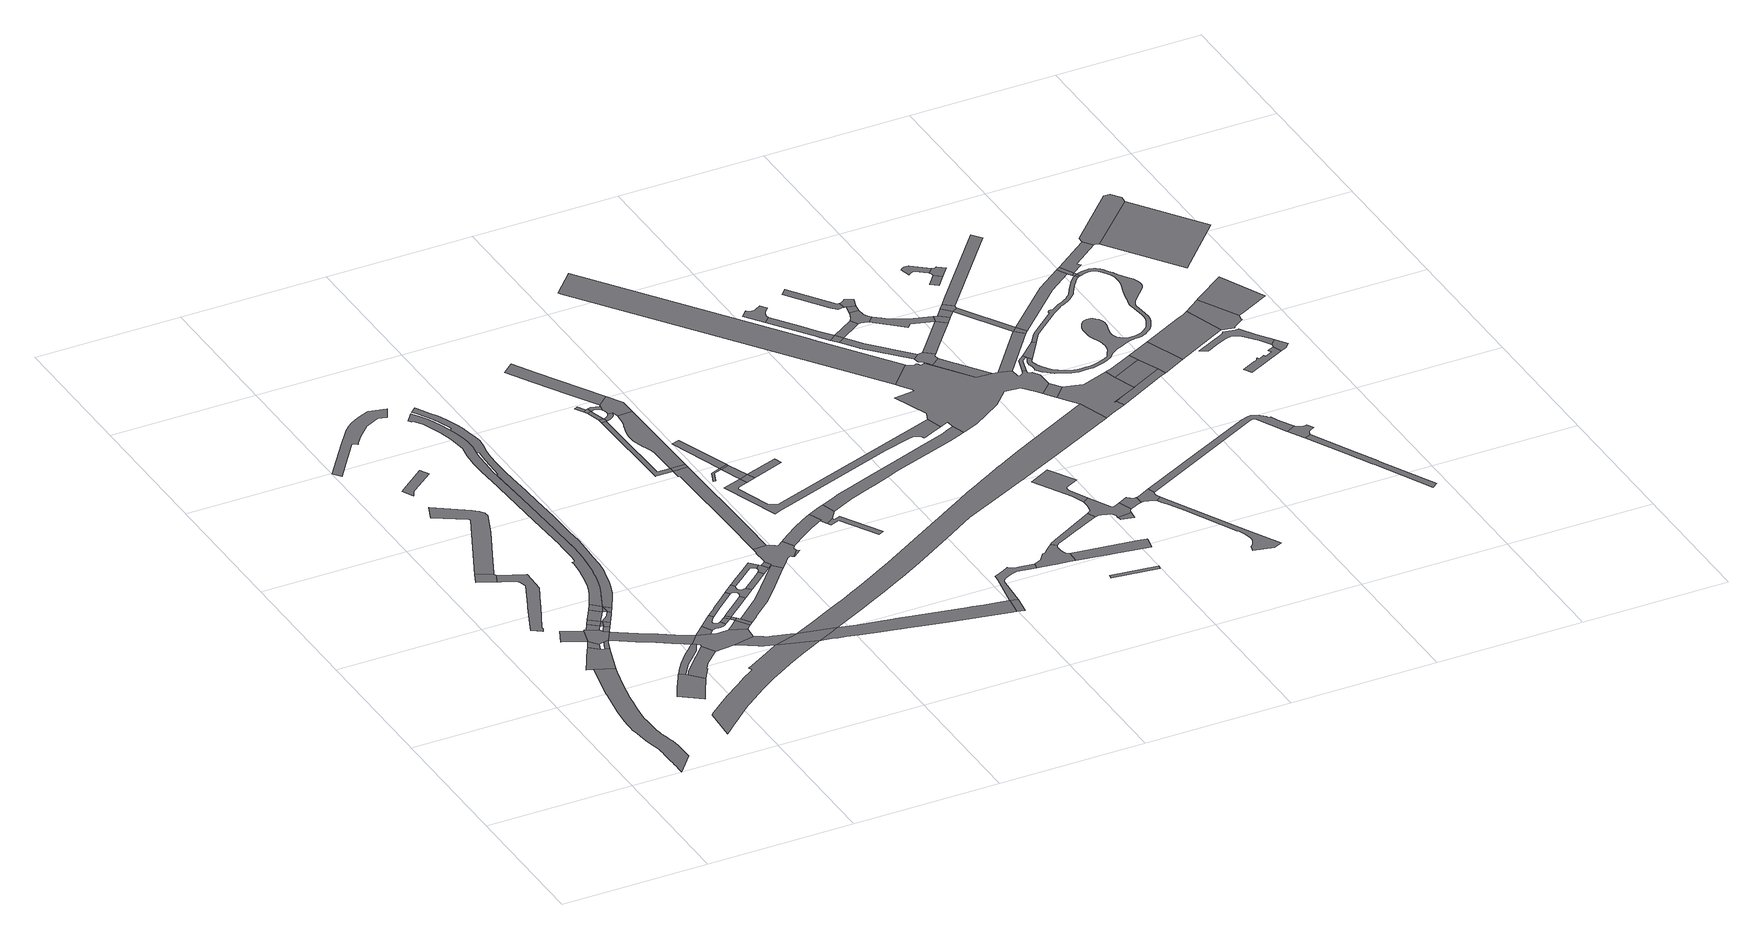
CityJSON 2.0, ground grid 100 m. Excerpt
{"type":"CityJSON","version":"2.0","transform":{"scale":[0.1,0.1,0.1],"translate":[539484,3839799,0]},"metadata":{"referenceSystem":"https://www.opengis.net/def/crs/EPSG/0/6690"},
"CityObjects":{
"road1":{"type":"Road","attributes":{"RoadStructureAttribute.sectionType":"1"},"geometry":[{"type":"MultiSurface","lod":"1","boundaries":[[[0,1,2,3,4,5,6,7,8,9,10,11,12,13,14,15,16,17,18,19,20,21,22,23,24,25,26,27,28,29,30,31,32,33,34,35,36,37,38,39,40,41,42,43,44,45,46,47,48,49,50,51,52,53,54]]]}]},
"road2":{"type":"Road","geometry":[{"type":"MultiSurface","lod":"1","boundaries":[[[55,56,57,58,59,60,61,62,0,54,63,64,65,66,67,68]]]}]},
"road3":{"type":"Road","attributes":{"RoadStructureAttribute.sectionType":"1"},"geometry":[{"type":"MultiSurface","lod":"1","boundaries":[[[69,70,71,72,73,74,75,76,77]]]}]},
"road4":{"type":"Road","attributes":{"RoadStructureAttribute.sectionType":"1"},"geometry":[{"type":"MultiSurface","lod":"1","boundaries":[[[76,78,55,68,79]]]}]},
"road5":{"type":"Road","geometry":[{"type":"MultiSurface","lod":"1","boundaries":[[[80,81,82,83,84,85,86]]]}]},
"road6":{"type":"Road","geometry":[{"type":"MultiSurface","lod":"1","boundaries":[[[87,88,89,90,67,66]]]}]},
"road7":{"type":"Road","attributes":{"RoadStructureAttribute.sectionType":"1"},"geometry":[{"type":"MultiSurface","lod":"1","boundaries":[[[91,92,93,94,95,96,97,98,99,84,83,100,101,102,103,104,105,106,107,108,109,110,111,112]]]}]},
"road8":{"type":"Road","geometry":[{"type":"MultiSurface","lod":"1","boundaries":[[[113,114,115,77,76,79,116,89,88,117,118,119,120]]]}]},
"road9":{"type":"Road","geometry":[{"type":"MultiSurface","lod":"1","boundaries":[[[121,122,123,124,125,126,127,128,129,130,131,132,133,134]]]}]},
"road10":{"type":"Road","attributes":{"RoadStructureAttribute.sectionType":"1"},"geometry":[{"type":"MultiSurface","lod":"1","boundaries":[[[135,120,119,136]]]}]},
"road11":{"type":"Road","geometry":[{"type":"MultiSurface","lod":"1","boundaries":[[[137,135,136,138]]]}]},
"road12":{"type":"Road","geometry":[{"type":"MultiSurface","lod":"1","boundaries":[[[139,140,118,117,141]]]}]},
"road13":{"type":"Road","geometry":[{"type":"MultiSurface","lod":"1","boundaries":[[[138,136,139,142]]]}]},
"road14":{"type":"Road","geometry":[{"type":"MultiSurface","lod":"1","boundaries":[[[142,139,141,143,144]]]}]},
"road15":{"type":"Road","attributes":{"RoadStructureAttribute.sectionType":"1"},"geometry":[{"type":"MultiSurface","lod":"1","boundaries":[[[145,137,138,146,147,148,149]]]}]},
"road16":{"type":"Road","geometry":[{"type":"MultiSurface","lod":"1","boundaries":[[[150,151,142,144,152,153]]]}]},
"road17":{"type":"Road","geometry":[{"type":"MultiSurface","lod":"1","boundaries":[[[154,155,156,157,158,159,160,161,121,134,162,163,164,165]]]}]},
"road18":{"type":"Road","geometry":[{"type":"MultiSurface","lod":"1","boundaries":[[[166,167,145,149,168,169]]]}]},
"road19":{"type":"Road","attributes":{"RoadStructureAttribute.sectionType":"7"},"geometry":[{"type":"MultiSurface","lod":"1","boundaries":[[[170,171,172,173,174,175,117,88,176,177,178,179,180,181,182,154,183]]]}]},
"road20":{"type":"Road","geometry":[{"type":"MultiSurface","lod":"1","boundaries":[[[168,149,150,184]]]}]},
"road21":{"type":"Road","attributes":{"RoadStructureAttribute.sectionType":"1"},"geometry":[{"type":"MultiSurface","lod":"1","boundaries":[[[185,186,187,188,189,190,191,192,193,194,195,196,197,198,199,80,86]]]}]},
"road22":{"type":"Road","attributes":{"RoadStructureAttribute.sectionType":"1"},"geometry":[{"type":"MultiSurface","lod":"1","boundaries":[[[200,201,202,133,132,203,204,205,206,207,208]]]}]},
"road23":{"type":"Road","geometry":[{"type":"MultiSurface","lod":"1","boundaries":[[[168,184,209]]]}]},
"road24":{"type":"Road","geometry":[{"type":"MultiSurface","lod":"1","boundaries":[[[184,150,153,210]]]}]},
"road25":{"type":"Road","attributes":{"function":"3","RoadStructureAttribute.sectionType":"7"},"geometry":[{"type":"MultiSurface","lod":"1","boundaries":[[[211,212,213,214,215,216,217,218,219,220,221,222,223,224,225,226,227,228,229,230,231,232,233,234,235,236,237,238,239,240,241,242]]]}]},
"road26":{"type":"Road","attributes":{"RoadStructureAttribute.sectionType":"1"},"geometry":[{"type":"MultiSurface","lod":"1","boundaries":[[[243,244,245,246,247,248,249]]]}]},
"road27":{"type":"Road","attributes":{"RoadStructureAttribute.sectionType":"1"},"geometry":[{"type":"MultiSurface","lod":"1","boundaries":[[[250,251,252,253,254,255,256,257,258,259,260,261,262,263,264,265,266,267,268,269,270,271,272,273,274,275,276,277]]]}]},
"road28":{"type":"Road","geometry":[{"type":"MultiSurface","lod":"1","boundaries":[[[278,279,183,280,281]]]}]},
"road29":{"type":"Road","geometry":[{"type":"MultiSurface","lod":"1","boundaries":[[[183,154,165,282,200,208,283,284,285,286,287,288,289,290,280]]]}]},
"road30":{"type":"Road","geometry":[{"type":"MultiSurface","lod":"1","boundaries":[[[291,292,293,278,281,294,295,296,297,298,299,300,301,302,303,304,305,306,307,308,309]]]}]},
"road31":{"type":"Road","attributes":{"RoadStructureAttribute.sectionType":"1"},"geometry":[{"type":"MultiSurface","lod":"1","boundaries":[[[310,311,312,313,314,315,316,317,318,319,320,321,322,323,324,325,326,327,328,329,330,331,332,333,334,335,336,337,338,339,340,341,342,343,344,345,346,347,348,349,350,351,352,353,354,355,356,357,358,359,360,361,362,363,364,365,366,367,368,369,370,371,372,373,374,166,169]]]}]},
"road32":{"type":"Road","geometry":[{"type":"MultiSurface","lod":"1","boundaries":[[[375,301,300,376,377]]]}]},
"road33":{"type":"Road","attributes":{"RoadStructureAttribute.sectionType":"1"},"geometry":[{"type":"MultiSurface","lod":"1","boundaries":[[[378,379,380,288,287,381]]]}]},
"road34":{"type":"Road","geometry":[{"type":"MultiSurface","lod":"1","boundaries":[[[382,383,384,385,386,387,388,389,390,391,392,393,394,395,396,397,398,399,400,401,402,403,404,405,406,407,408,409,410,411,412,413,414,415,416,417,418,419,420,421,422,423,424,425,426,427,428,429,430,431,432,433,434,435,436,437,438,439,440,441,442,209,184,210]]]}]},
"road35":{"type":"Road","attributes":{"RoadStructureAttribute.sectionType":"1"},"geometry":[{"type":"MultiSurface","lod":"1","boundaries":[[[443,444,445,446,447,448,449,285,284,450,451,452,453,211,454]]]}]},
"road36":{"type":"Road","geometry":[{"type":"MultiSurface","lod":"1","boundaries":[[[455,375,377,456]]]}]},
"road37":{"type":"Road","geometry":[{"type":"MultiSurface","lod":"1","boundaries":[[[456,377,378,457]]]}]},
"road38":{"type":"Road","geometry":[{"type":"MultiSurface","lod":"1","boundaries":[[[457,378,381,458,459]]]}]},
"road39":{"type":"Road","geometry":[{"type":"MultiSurface","lod":"1","boundaries":[[[460,461,462,463,464,291,309,465,466,467]]]}]},
"road40":{"type":"Road","geometry":[{"type":"MultiSurface","lod":"1","boundaries":[[[468,469,470,471,455,456,472,473,474]]]}]},
"road41":{"type":"Road","geometry":[{"type":"MultiSurface","lod":"1","boundaries":[[[454,211,242,475,476,477]]]}]},
"road42":{"type":"Road","geometry":[{"type":"MultiSurface","lod":"1","boundaries":[[[478,460,467,479,480,481,482,483,484,485,468,474,486,487,488,489,490,491,492,493,494,495]]]}]},
"road43":{"type":"Road","attributes":{"RoadStructureAttribute.sectionType":"1"},"geometry":[{"type":"MultiSurface","lod":"1","boundaries":[[[496,497,459,458,498,499,500,501,502,503]]]}]},
"road44":{"type":"Road","geometry":[{"type":"MultiSurface","lod":"1","boundaries":[[[504,505,506,487,486,507,508,509]]]}]},
"road45":{"type":"Road","geometry":[{"type":"MultiSurface","lod":"1","boundaries":[[[510,511,512,513,514,478,495,515,516,517,518,519,520,521,522]]]}]},
"road46":{"type":"Road","geometry":[{"type":"MultiSurface","lod":"1","boundaries":[[[522,521,523,524,525,504,509,526,527]]]}]},
"road47":{"type":"Road","geometry":[{"type":"MultiSurface","lod":"1","boundaries":[[[528,529,530,527,526,531]]]}]},
"road48":{"type":"Road","geometry":[{"type":"MultiSurface","lod":"1","boundaries":[[[532,533,534,535,536,537,528,531,496,503,538,539,540,541,542,543,544,545,546,547,548,549,550,551,552,553,554,555,556,557,558]]]}]},
"road49":{"type":"Road","attributes":{"RoadStructureAttribute.sectionType":"1"},"geometry":[{"type":"MultiSurface","lod":"1","boundaries":[[[559,560,561,562,563,564,565,566,567,568,569,475,242,570,571,572,573,574,575,576,577,578,579,580,581,582,583,584,585,586,587]]]}]},
"road50":{"type":"Road","geometry":[{"type":"MultiSurface","lod":"1","boundaries":[[[588,589,546,545]]]}]},
"road51":{"type":"Road","attributes":{"RoadStructureAttribute.sectionType":"1"},"geometry":[{"type":"MultiSurface","lod":"1","boundaries":[[[590,591,592,593,594,595,596,532,558]]]}]},
"road52":{"type":"Road","attributes":{"RoadStructureAttribute.sectionType":"1"},"geometry":[{"type":"MultiSurface","lod":"1","boundaries":[[[597,598,599,600,601,602,592,603]]]}]},
"road53":{"type":"Road","geometry":[{"type":"MultiSurface","lod":"1","boundaries":[[[604,603,592,591]]]}]},
"road54":{"type":"Road","geometry":[{"type":"MultiSurface","lod":"1","boundaries":[[[605,606,607,608]]]}]},
"road55":{"type":"Road","geometry":[{"type":"MultiSurface","lod":"1","boundaries":[[[609,600,599,610,611]]]}]},
"road56":{"type":"Road","attributes":{"RoadStructureAttribute.sectionType":"1"},"geometry":[{"type":"MultiSurface","lod":"1","boundaries":[[[612,613,614,615,616,553,552,617,618,619,620,621,622]]]}]},
"road57":{"type":"Road","geometry":[{"type":"MultiSurface","lod":"1","boundaries":[[[623,608,607,624,625]]]}]},
"road58":{"type":"Road","attributes":{"RoadStructureAttribute.sectionType":"1"},"geometry":[{"type":"MultiSurface","lod":"1","boundaries":[[[626,625,624,627,609,611]]]}]},
"road59":{"type":"Road","attributes":{"RoadStructureAttribute.sectionType":"1"},"geometry":[{"type":"MultiSurface","lod":"1","boundaries":[[[628,629,630,631,632,633,634,635,636,637,638,639,640,641,642,643,644,645,646,647,648,649,650,651,603,604]]]}]},
"road60":{"type":"Road","attributes":{"RoadStructureAttribute.sectionType":"1"},"geometry":[{"type":"MultiSurface","lod":"1","boundaries":[[[652,653,654,655,656,611,610,657,658,659,660]]]}]},
"road61":{"type":"Road","attributes":{"RoadStructureAttribute.sectionType":"1"},"geometry":[{"type":"MultiSurface","lod":"1","boundaries":[[[661,662,663,623,625,664,665,666,667,668,669]]]}]},
"road62":{"type":"Road","geometry":[{"type":"MultiSurface","lod":"1","boundaries":[[[670,671,672,673,674,675]]]}]},
"road63":{"type":"Road","attributes":{"RoadStructureAttribute.sectionType":"1"},"geometry":[{"type":"MultiSurface","lod":"1","boundaries":[[[676,677,678,679,680,681,682]]]}]},
"road64":{"type":"Road","attributes":{"RoadStructureAttribute.sectionType":"1"},"geometry":[{"type":"MultiSurface","lod":"1","boundaries":[[[683,684,670,685]]]}]},
"road65":{"type":"Road","geometry":[{"type":"MultiSurface","lod":"1","boundaries":[[[686,682,681,669,668,687,688,689,690,691,692,652,660,693,631,630]]]}]},
"road66":{"type":"Road","geometry":[{"type":"MultiSurface","lod":"1","boundaries":[[[685,670,675,694]]]}]},
"road67":{"type":"Road","attributes":{"RoadStructureAttribute.sectionType":"1"},"geometry":[{"type":"MultiSurface","lod":"1","boundaries":[[[695,694,675,696,697,698,699]]]}]},
"road68":{"type":"Road","geometry":[{"type":"MultiSurface","lod":"1","boundaries":[[[699,698,700,701]]]}]},
"road69":{"type":"Road","geometry":[{"type":"MultiSurface","lod":"1","boundaries":[[[702,703,704,612,622,705,706,707,708]]]}]},
"road70":{"type":"Road","attributes":{"RoadStructureAttribute.sectionType":"1"},"geometry":[{"type":"MultiSurface","lod":"1","boundaries":[[[709,710,711,712,713,714,707,706]]]}]},
"road71":{"type":"Road","attributes":{"RoadStructureAttribute.sectionType":"1"},"geometry":[{"type":"MultiSurface","lod":"1","boundaries":[[[715,716,699,701]]]}]},
"road72":{"type":"Road","geometry":[{"type":"MultiSurface","lod":"1","boundaries":[[[587,586,717,718]]]}]},
"road73":{"type":"Road","attributes":{"RoadStructureAttribute.sectionType":"1"},"geometry":[{"type":"MultiSurface","lod":"1","boundaries":[[[719,720,721,722,723,724,725,726,587,718,727,728,729,730,731,732,733,734]]]}]},
"road74":{"type":"Road","attributes":{"RoadStructureAttribute.sectionType":"1"},"geometry":[{"type":"MultiSurface","lod":"1","boundaries":[[[735,736,737,738,739,740,700,698,741,742,743,744,745,746,747,748,749,750,751,752,753]]]}]},
"road75":{"type":"Road","attributes":{"function":"3","RoadStructureAttribute.sectionType":"7"},"geometry":[{"type":"MultiSurface","lod":"1","boundaries":[[[754,755,756,757,758,759,760,761,762,763,764,765,766,767,768,769,770,771,772,773,774,775,776,777,778,779,780,454,477,781,782,783,784,785,786,787,788,789,790,791,792,793,794,795,796,797,798,799]]]}]},
"road76":{"type":"Road","geometry":[{"type":"MultiSurface","lod":"1","boundaries":[[[800,801,802,803,804,805,734,733,806,807,808,809,810,811,812,813,814,815,816,817,818]]]}]},
"road77":{"type":"Road","attributes":{"RoadStructureAttribute.sectionType":"1"},"geometry":[{"type":"MultiSurface","lod":"1","boundaries":[[[819,820,821,822,823,824,825,826,827,702,708,828,829,830,831,832,833,834,835,836,837]]]}]},
"road78":{"type":"Road","geometry":[{"type":"MultiSurface","lod":"1","boundaries":[[[838,839,840,841]]]}]},
"road79":{"type":"Road","attributes":{"RoadStructureAttribute.sectionType":"1"},"geometry":[{"type":"MultiSurface","lod":"1","boundaries":[[[842,843,844,845,800,818,846,847,848,849,850,851,852]]]}]},
"road80":{"type":"Road","attributes":{"RoadStructureAttribute.sectionType":"1"},"geometry":[{"type":"MultiSurface","lod":"1","boundaries":[[[853,854,855,856,810,809]]]}]},
"road81":{"type":"Road","attributes":{"RoadStructureAttribute.sectionType":"1"},"geometry":[{"type":"MultiSurface","lod":"1","boundaries":[[[857,858,859,860,861,862,863,864]]]}]},
"road82":{"type":"Road","attributes":{"RoadStructureAttribute.sectionType":"1"},"geometry":[{"type":"MultiSurface","lod":"1","boundaries":[[[865,866,867,868,869,870,871,872,873,874,875,876,877]]]}]},
"road83":{"type":"Road","geometry":[{"type":"MultiSurface","lod":"1","boundaries":[[[878,879,880,881,882,883,884,885,886,887,888,889,890,891,892]]]}]},
"road84":{"type":"Road","geometry":[{"type":"MultiSurface","lod":"1","boundaries":[[[893,894,877,876,895,896,897,842,852,898,899,900,901,902,903,904,905,906,907,908]]]}]},
"road85":{"type":"Road","geometry":[{"type":"MultiSurface","lod":"1","boundaries":[[[909,910,911,912,913,905,904]]]}]},
"road86":{"type":"Road","attributes":{"RoadStructureAttribute.sectionType":"1"},"geometry":[{"type":"MultiSurface","lod":"1","boundaries":[[[914,915,887,886,916,917,918,919,920]]]}]},
"road87":{"type":"Road","attributes":{"RoadStructureAttribute.sectionType":"1"},"geometry":[{"type":"MultiSurface","lod":"1","boundaries":[[[921,922,923,924,908,907,925,926,927,928]]]}]},
"road88":{"type":"Road","geometry":[{"type":"MultiSurface","lod":"1","boundaries":[[[920,919,929,930]]]}]},
"road89":{"type":"Road","attributes":{"RoadStructureAttribute.sectionType":"1"},"geometry":[{"type":"MultiSurface","lod":"1","boundaries":[[[931,932,930,929,933,934,935,936]]]}]},
"road90":{"type":"Road","attributes":{"RoadStructureAttribute.sectionType":"1"},"geometry":[{"type":"MultiSurface","lod":"1","boundaries":[[[937,920,930,938,939]]]}]},
"road91":{"type":"Road","geometry":[{"type":"MultiSurface","lod":"1","boundaries":[[[940,941,928,927,942,943,944,945,946,947,948,949,950,951]]]}]},
"road92":{"type":"Road","geometry":[{"type":"MultiSurface","lod":"1","boundaries":[[[952,953,954,955,956,957,958,959,960,961,962,963,964,864,863,965,966,967,968,969,970,971,972,735,753,973,974,975,819,837,976,977,978,979,980,981,982,983,984,985,986,987,988,989,990,991,992,993,994,995,996]]]}]},
"road93":{"type":"Road","attributes":{"RoadStructureAttribute.sectionType":"1"},"geometry":[{"type":"MultiSurface","lod":"1","boundaries":[[[997,998,999,1000,1001,1002,1003,1004]]]}]},
"road94":{"type":"Road","attributes":{"RoadStructureAttribute.sectionType":"1"},"geometry":[{"type":"MultiSurface","lod":"1","boundaries":[[[1005,1006,1007,1008,1009,1010,1011,1012,1013,1014,1015,1016,1017,1018,1019,1020,1021,1022,946,945]]]}]},
"road95":{"type":"Road","geometry":[{"type":"MultiSurface","lod":"1","boundaries":[[[1023,936,935,1024,1025,1026,1027,1028,1029,1030,1031]]]}]},
"road96":{"type":"Road","geometry":[{"type":"MultiSurface","lod":"1","boundaries":[[[1032,1033,1034,937,939,1035,1036,1037,1038,1039,1040,1041,1042,1043,1044]]]}]},
"road97":{"type":"Road","attributes":{"RoadStructureAttribute.sectionType":"1"},"geometry":[{"type":"MultiSurface","lod":"1","boundaries":[[[1045,1032,1044,1046,1047,1048]]]}]},
"road98":{"type":"Road","attributes":{"RoadStructureAttribute.sectionType":"1"},"geometry":[{"type":"MultiSurface","lod":"1","boundaries":[[[1049,1050,1051,1052,1028,1027,1053,1054,1055,1056,1057,996,995]]]}]},
"road99":{"type":"Road","geometry":[{"type":"MultiSurface","lod":"1","boundaries":[[[1058,1059,1060,1004,1003,1045,1048,1061]]]}]},
"road100":{"type":"Road","attributes":{"RoadStructureAttribute.sectionType":"1"},"geometry":[{"type":"MultiSurface","lod":"1","boundaries":[[[1062,1063,1064,1065,1066,1039,1038,1067,1068,1069,1070,1071]]]}]},
"road101":{"type":"Road","attributes":{"RoadStructureAttribute.sectionType":"1"},"geometry":[{"type":"MultiSurface","lod":"1","boundaries":[[[1070,1072,1023,1031,1073,1074]]]}]},
"road102":{"type":"Road","attributes":{"RoadStructureAttribute.sectionType":"1"},"geometry":[{"type":"MultiSurface","lod":"1","boundaries":[[[983,982,1075,1076,1077,1078]]]}]},
"road103":{"type":"Road","geometry":[{"type":"MultiSurface","lod":"1","boundaries":[[[1071,1070,1074,1079,1080]]]}]},
"road104":{"type":"Road","geometry":[{"type":"MultiSurface","lod":"1","boundaries":[[[1081,1082,1083,989,988,1084,1085,1086]]]}]},
"road105":{"type":"Road","attributes":{"RoadStructureAttribute.sectionType":"1"},"geometry":[{"type":"MultiSurface","lod":"1","boundaries":[[[1087,994,993,1088]]]}]},
"road106":{"type":"Road","attributes":{"RoadStructureAttribute.sectionType":"1"},"geometry":[{"type":"MultiSurface","lod":"1","boundaries":[[[1089,1080,1079,1090,1091]]]}]},
"road107":{"type":"Road","geometry":[{"type":"MultiSurface","lod":"1","boundaries":[[[1092,1093,1078,1077,1094,754,799,1095,1096,1097,1098,1099,1100,1101]]]}]},
"road108":{"type":"Road","geometry":[{"type":"MultiSurface","lod":"1","boundaries":[[[1102,1089,1091,1103,1104,1105]]]}]},
"road109":{"type":"Road","geometry":[{"type":"MultiSurface","lod":"1","boundaries":[[[1106,1107,1081,1086,1108,1109,1110,1111,1112,1113]]]}]},
"road110":{"type":"Road","attributes":{"RoadStructureAttribute.sectionType":"1"},"geometry":[{"type":"MultiSurface","lod":"1","boundaries":[[[1114,1115,1116,1117,1118,1119,1120,1121,1122,1123,1124,1125,1126,940,951,1127,1128,1129,1130,1131,1132,1133,1134,1135]]]}]},
"road111":{"type":"Road","attributes":{"RoadStructureAttribute.sectionType":"1"},"geometry":[{"type":"MultiSurface","lod":"1","boundaries":[[[1103,1091,1087,1136]]]}]},
"road112":{"type":"Road","geometry":[{"type":"MultiSurface","lod":"1","boundaries":[[[1136,1087,1088,1137]]]}]},
"road113":{"type":"Road","attributes":{"RoadStructureAttribute.sectionType":"1"},"geometry":[{"type":"MultiSurface","lod":"1","boundaries":[[[1138,1139,1140,1141,1142,1143,1144,1145,1146,1147,1148,1149]]]}]},
"road114":{"type":"Road","geometry":[{"type":"MultiSurface","lod":"1","boundaries":[[[1150,1151,1152,1153]]]}]},
"road115":{"type":"Road","attributes":{"RoadStructureAttribute.sectionType":"1"},"geometry":[{"type":"MultiSurface","lod":"1","boundaries":[[[1154,1155,1097,1096,1156,1157]]]}]},
"road116":{"type":"Road","geometry":[{"type":"MultiSurface","lod":"1","boundaries":[[[1158,1159,1160,1149,1148,1161,1162,1150,1153,1163]]]}]},
"road117":{"type":"Road","geometry":[{"type":"MultiSurface","lod":"1","boundaries":[[[1164,1165,1092,1101,1166,1167]]]}]},
"road118":{"type":"Road","attributes":{"function":"3","RoadStructureAttribute.sectionType":"7"},"geometry":[{"type":"MultiSurface","lod":"1","boundaries":[[[1167,1101,1100,1154]]]}]},
"road119":{"type":"Road","attributes":{"RoadStructureAttribute.sectionType":"1"},"geometry":[{"type":"MultiSurface","lod":"1","boundaries":[[[1168,1169,1102,1105,1170,1171]]]}]},
"road120":{"type":"Road","attributes":{"RoadStructureAttribute.sectionType":"1"},"geometry":[{"type":"MultiSurface","lod":"1","boundaries":[[[1172,1173,1174,1175,1176,1177,1178,1179,1180,1181,1182,1183,1184,1185,1186,1187,1188,1189,1190,1191,1192,1193,1194,1195,1196,1197,1198,1106,1113,1199,1200,1201,1202,1203,1204,1205,1206,1207,1208,1209,1210,1211,1212,1213,1214,1215,1216,1217,1218,1219]]]}]},
"road121":{"type":"Road","attributes":{"RoadStructureAttribute.sectionType":"1"},"geometry":[{"type":"MultiSurface","lod":"1","boundaries":[[[1220,1221,1136,1137,1222,1223]]]}]},
"road122":{"type":"Road","attributes":{"RoadStructureAttribute.sectionType":"1"},"geometry":[{"type":"MultiSurface","lod":"1","boundaries":[[[1224,1225,1226,1227,1228,1229,1230,1231,1232,1233,1234,1235,1236,1237,1238,1239,1240,1241,1242,1243,1244,1245,1246,1247,1248,1249,1250,1251,1252,1253,1254,1255,1256,1257,1258,1259,1260,1261,1262,1263,1264,1265,1266,1267,1268,1269,1270,1271,1272,1273,1274,1275,1276,1277,1278,1279,1280,1281,1282,1283,1284,1285,1286,1287,1288,1289,1290,1291,1292,1293,1294,1295,1296,1297,1298,1299,1300,1301,1302,1303,1304,1305,1306,1307,1308,1309,1310,1311,1312,1313,1314,1315,1316,1317,1318,1319,1320,1321,1322,1323,1324,1325,1326,1327,1328,1329,1330,1331,1332,1333,1334,1335,1336,1337,1338,1339,1340,1341,1342,1343,1344,1345,1346,1347,1348,1349,1350,1351,1352,1353,1354,1355,1356,1357,1358,1359,1360,1361,1362,1363,1364,1365,1366,1367,1368,1369,1370,1371,1372,1373,1374,1375,1376,1377,1378,1379,1380,1381,1382,1383,1384,1385,1386,1387,1388,1389,1390,1391,1392,1393,1394,1395,1396,1397,1398,1399,1400,1401,1402,1403,1404,1405,1406,1407,1408,1409,1410,1411,1412,1111,1110]]]}]},
"road123":{"type":"Road","geometry":[{"type":"MultiSurface","lod":"1","boundaries":[[[1413,1164,1167,1154,1157,1414]]]}]},
"road124":{"type":"Road","geometry":[{"type":"MultiSurface","lod":"1","boundaries":[[[1415,1416,1417,1418,1135,1134,1419,1420,1421,1422,1423,1424,1425]]]}]},
"road125":{"type":"Road","attributes":{"RoadStructureAttribute.sectionType":"1"},"geometry":[{"type":"MultiSurface","lod":"1","boundaries":[[[1426,1427,1428,1420,1419,1429,1430,1431,1432,1433,1434]]]}]},
"road126":{"type":"Road","geometry":[{"type":"MultiSurface","lod":"1","boundaries":[[[1435,1220,1223,1436,1437]]]}]},
"road127":{"type":"Road","attributes":{"RoadStructureAttribute.sectionType":"1"},"geometry":[{"type":"MultiSurface","lod":"1","boundaries":[[[1438,1439,1440,1413,1414,1441,1442]]]}]},
"road128":{"type":"Road","attributes":{"RoadStructureAttribute.sectionType":"1"},"geometry":[{"type":"MultiSurface","lod":"1","boundaries":[[[1437,1436,1172,1304]]]}]},
"road129":{"type":"Road","geometry":[{"type":"MultiSurface","lod":"1","boundaries":[[[1304,1172,1219,1305]]]}]},
"road130":{"type":"Road","attributes":{"RoadStructureAttribute.sectionType":"1"},"geometry":[{"type":"MultiSurface","lod":"1","boundaries":[[[1443,1435,1437,1444,1445,1446]]]}]},
"road131":{"type":"Road","geometry":[{"type":"MultiSurface","lod":"1","boundaries":[[[1447,1448,1449,1450,1451,1452,1453,1454,1455,1456,1457,1458,1459,1460,1461,1462,1463,1464,1465]]]}]},
"road132":{"type":"Road","attributes":{"RoadStructureAttribute.sectionType":"1"},"geometry":[{"type":"MultiSurface","lod":"1","boundaries":[[[1466,1467,1468,1469,1470,1471,1472,1473,1474,1475,1476,1477,1478,1479,1480]]]}]},
"road133":{"type":"Road","geometry":[{"type":"MultiSurface","lod":"1","boundaries":[[[1481,1438,1442,1482,1483,1484,1485,1486,1487,1488,1489]]]}]},
"road134":{"type":"Road","geometry":[{"type":"MultiSurface","lod":"1","boundaries":[[[1480,1479,1490,1491,1492,1447,1465,1493,1494]]]}]},
"road135":{"type":"Road","attributes":{"RoadStructureAttribute.sectionType":"1"},"geometry":[{"type":"MultiSurface","lod":"1","boundaries":[[[1495,1496,1497,1481,1489,1498,1499]]]}]},
"road136":{"type":"Road","geometry":[{"type":"MultiSurface","lod":"1","boundaries":[[[1500,1501,1502,1443,1446,1503,1504,1505,1506,1507]]]}]},
"road137":{"type":"Road","attributes":{"function":"2","RoadStructureAttribute.sectionType":"1"},"geometry":[{"type":"MultiSurface","lod":"1","boundaries":[[[1505,1504,1508,1509]]]}]}
},
"vertices":[
[400,1286,0],[360,1099,0],[341,1003,0],[340,997,0],[325,902,0],[310,796,0],[298,680,0],[295,624,0],[293,595,0],[294,561,0],[299,514,0],[307,448,0],[315,402,0],[327,334,0],[335,291,0],[339,267,0],[339,262,0],[339,257,0],[340,217,0],[340,203,0],[340,138,0],[341,122,0],[341,101,0],[341,71,0],[341,49,0],[341,36,0],[342,2,0],[463,145,0],[463,162,0],[462,246,0],[461,279,0],[457,315,0],[453,340,0],[450,356,0],[443,388,0],[440,407,0],[433,438,0],[430,450,0],[427,469,0],[423,493,0],[422,515,0],[421,530,0],[420,587,0],[419,619,0],[419,642,0],[420,677,0],[424,719,0],[431,780,0],[440,838,0],[450,902,0],[463,976,0],[475,1039,0],[492,1112,0],[511,1186,0],[525,1233,0],
[480,1523,0],[462,1491,0],[424,1423,0],[399,1379,0],[362,1311,0],[357,1303,0],[356,1301,0],[393,1288,0],[535,1269,0],[546,1305,0],[580,1411,0],[595,1453,0],[570,1459,0],[540,1468,0],
[416,1761,0],[414,1762,0],[390,1712,0],[365,1657,0],[367,1656,0],[385,1652,0],[503,1590,0],[514,1584,0],[544,1696,0],
[506,1570,0],[560,1521,0],
[251,2575,0],[215,2496,0],[312,2451,0],[332,2442,0],[364,2509,0],[359,2516,0],[356,2526,0],
[620,1517,0],[628,1536,0],[600,1535,0],[582,1496,0],
[338,1836,0],[338,1854,0],[437,2063,0],[455,2100,0],[531,2261,0],[537,2433,0],[533,2435,0],[375,2503,0],[371,2504,0],[356,2430,0],[445,2387,0],[455,2370,0],[460,2355,0],[461,2353,0],[465,2335,0],[466,2323,0],[466,2318,0],[378,2120,0],[369,2099,0],[275,1888,0],[263,1856,0],[326,1811,0],
[559,1704,0],[552,1709,0],[546,1699,0],[571,1526,0],[679,1620,0],[649,1641,0],[636,1669,0],[564,1701,0],
[835,1001,0],[827,989,0],[813,963,0],[788,920,0],[755,862,0],[727,807,0],[712,779,0],[851,676,0],[878,727,0],[919,806,0],[924,814,0],[959,881,0],[884,967,0],[871,977,0],
[598,1759,0],[660,1706,0],
[625,1805,0],[688,1750,0],
[679,1693,0],[663,1667,0],[708,1669,0],
[696,1747,0],
[727,1700,0],[735,1713,0],
[682,1901,0],[703,1776,0],[713,1791,0],[745,1843,0],[746,1845,0],
[774,1831,0],[749,1788,0],[778,1786,0],[794,1813,0],
[1065,1267,0],[1056,1259,0],[1044,1248,0],[1013,1220,0],[974,1180,0],[939,1142,0],[906,1102,0],[870,1054,0],[928,1056,0],[960,1093,0],[1050,1186,0],[1086,1253,0],
[715,1957,0],[707,1943,0],[772,1896,0],[773,1897,0],
[1122,1345,0],[1019,1409,0],[930,1465,0],[827,1528,0],[722,1593,0],[683,1618,0],[635,1533,0],[688,1500,0],[775,1446,0],[878,1381,0],[962,1330,0],[995,1310,0],[1025,1291,0],[1128,1341,0],
[774,1895,0],
[361,2539,0],[416,2658,0],[557,2958,0],[627,3136,0],[627,3159,0],[625,3171,0],[617,3184,0],[602,3201,0],[587,3219,0],[569,3231,0],[350,3381,0],[305,3270,0],[507,3148,0],[512,3143,0],[510,3133,0],
[1102,1216,0],[1022,1130,0],[906,1004,0],[992,931,0],[1018,970,0],[1017,981,0],[1049,1027,0],[1150,1121,0],[1156,1127,0],
[774,1896,0],
[819,1857,0],
[1513,1021,0],[1501,1014,0],[1384,945,0],[1249,865,0],[1247,864,0],[1252,850,0],[1256,837,0],[1157,770,0],[1153,767,0],[1083,717,0],[990,648,0],[924,596,0],[876,556,0],[825,512,0],[804,493,0],[789,256,0],[808,274,0],[862,325,0],[930,386,0],[987,437,0],[1049,487,0],[1125,546,0],[1155,569,0],[1225,620,0],[1327,689,0],[1397,734,0],[1494,793,0],[1624,865,0],[1681,894,0],[1757,934,0],[1765,938,0],[1779,945,0],
[351,3579,0],[370,3601,0],[529,3718,0],[496,3783,0],[310,3633,0],[290,3617,0],[331,3543,0],
[523,4521,0],[517,4519,0],[483,4508,0],[446,4493,0],[410,4474,0],[374,4451,0],[341,4425,0],[306,4391,0],[285,4366,0],[204,4259,0],[39,4040,0],[3,3992,0],[44,3940,0],[69,3974,0],[90,4002,0],[93,4007,0],[254,4222,0],[268,4241,0],[272,4238,0],[282,4231,0],[283,4230,0],[298,4219,0],[306,4230,0],[353,4290,0],[438,4376,0],[540,4425,0],[596,4411,0],[641,4498,0],
[1208,1418,0],[1147,1360,0],[1218,1316,0],[1245,1347,0],
[1111,1238,0],[1216,1132,0],[1289,1138,0],[1438,1174,0],[1443,1248,0],[1444,1264,0],[1335,1306,0],[1244,1301,0],[1225,1312,0],
[1306,1510,0],[1285,1491,0],[1278,1485,0],[1258,1352,0],[1273,1356,0],[1293,1353,0],[1305,1352,0],[1324,1355,0],[1343,1365,0],[1352,1373,0],[1332,1409,0],[1314,1404,0],[1303,1407,0],[1294,1415,0],[1288,1424,0],[1288,1436,0],[1294,1446,0],[1301,1458,0],[1323,1482,0],
[774,1899,0],[793,1940,0],[828,2020,0],[833,2032,0],[834,2034,0],[862,2104,0],[875,2148,0],[884,2184,0],[891,2212,0],[900,2258,0],[905,2277,0],[916,2357,0],[923,2430,0],[924,2448,0],[928,2574,0],[926,2621,0],[919,2812,0],[903,3209,0],[885,3572,0],[886,3663,0],[888,3749,0],[893,3798,0],[900,3841,0],[904,3871,0],[904,3929,0],[899,3975,0],[886,4047,0],[867,4119,0],[844,4188,0],[809,4274,0],[777,4332,0],[742,4381,0],[690,4315,0],[707,4296,0],[717,4295,0],[755,4235,0],[805,4104,0],[830,4009,0],[843,3886,0],[828,3795,0],[822,3700,0],[824,3595,0],[833,3402,0],[834,3383,0],[854,2954,0],[866,2641,0],[866,2621,0],[867,2548,0],[866,2481,0],[863,2434,0],[862,2431,0],[862,2429,0],[842,2429,0],[842,2404,0],[836,2316,0],[828,2281,0],[828,2276,0],[819,2216,0],[809,2176,0],[800,2138,0],[798,2134,0],[792,2117,0],[785,2098,0],[766,2053,0],[739,2000,0],
[1373,1444,0],[1397,1410,0],[1400,1412,0],
[1424,1386,0],[1360,1328,0],[1344,1313,0],[1479,1295,0],
[827,1871,0],[872,1952,0],[899,2009,0],[923,2070,0],[942,2135,0],[954,2190,0],[969,2258,0],[978,2335,0],[982,2425,0],[986,2528,0],[990,2630,0],[986,2745,0],[982,2950,0],[972,3142,0],[966,3287,0],[954,3435,0],[951,3540,0],[950,3640,0],[952,3727,0],[958,3795,0],[970,3857,0],[975,3917,0],[967,3980,0],[958,4040,0],[948,4092,0],[930,4147,0],[902,4224,0],[876,4281,0],[848,4333,0],[820,4386,0],[794,4426,0],[754,4390,0],[773,4369,0],[834,4259,0],[883,4141,0],[885,4114,0],[871,4109,0],[888,4046,0],[901,3974,0],[906,3929,0],[906,3871,0],[902,3841,0],[895,3801,0],[911,3799,0],[904,3704,0],[902,3634,0],[901,3522,0],[889,3522,0],[905,3207,0],[921,2811,0],[930,2573,0],[926,2447,0],[918,2355,0],[907,2275,0],[902,2256,0],[892,2210,0],[886,2182,0],[877,2146,0],[863,2103,0],[835,2030,0],[795,1938,0],
[1674,1084,0],[1652,1091,0],[1574,1113,0],[1544,1122,0],[1506,1132,0],[1488,1143,0],[1463,1157,0],[1361,1095,0],[1416,1061,0],[1443,1044,0],[1445,1043,0],[1691,1080,0],
[1392,1459,0],[1418,1429,0],
[1439,1406,0],
[1501,1315,0],[1459,1384,0],
[1514,1697,0],[1436,1627,0],[1376,1573,0],[1351,1550,0],[1339,1540,0],[1388,1540,0],[1407,1556,0],[1532,1668,0],
[1571,1615,0],[1464,1522,0],[1454,1513,0],[1419,1483,0],[1474,1478,0],[1498,1497,0],[1598,1584,0],
[1901,1008,0],[1900,1008,0],[1937,1026,0],
[1582,1756,0],[1547,1675,0],[1559,1673,0],[1573,1666,0],[1576,1661,0],[1580,1656,0],[1582,1640,0],[1577,1623,0],[1674,1649,0],[1647,1680,0],[1632,1676,0],[1617,1675,0],[1604,1681,0],[1602,1683,0],[1596,1690,0],[1593,1699,0],[1593,1711,0],[1599,1727,0],
[1904,1842,0],[1644,1547,0],[1553,1361,0],[1557,1365,0],[1700,1490,0],[1813,1618,0],[1916,1736,0],[1955,1780,0],
[1799,1809,0],[1741,1759,0],[1729,1749,0],[1760,1723,0],[1787,1745,0],[1820,1774,0],
[1794,1931,0],[1706,1858,0],[1704,1856,0],[1625,1791,0],[1593,1765,0],[1664,1781,0],[1704,1814,0],[1770,1869,0],[1783,1871,0],[1795,1867,0],[1804,1861,0],[1810,1852,0],[1835,1883,0],
[1812,1841,0],[1810,1833,0],[1808,1824,0],[1876,1822,0],[1850,1866,0],
[1885,1895,0],[1881,1892,0],[1870,1882,0],[1909,1851,0],
[1889,2053,0],[1890,2008,0],[1887,2005,0],[1888,1911,0],[1888,1901,0],[1887,1898,0],[1987,1815,0],[2032,1867,0],[2039,1874,0],[2045,1877,0],[2051,1878,0],[2060,1878,0],[2066,1874,0],[2072,1870,0],[2120,1928,0],[2116,1935,0],[2115,1940,0],[2115,1949,0],[2116,1954,0],[2123,1963,0],[2130,1971,0],[2088,2053,0],[2044,2020,0],[2026,2031,0],[1994,2050,0],[1988,2054,0],[1979,2054,0],
[2936,832,0],[2851,848,0],[2779,861,0],[2749,867,0],[2446,925,0],[2301,954,0],[2289,956,0],[2191,975,0],[2063,999,0],[1939,1026,0],[1903,1007,0],[1785,944,0],[1852,929,0],[1889,921,0],[1938,911,0],[2019,893,0],[2061,883,0],[2129,868,0],[2231,846,0],[2277,836,0],[2315,828,0],[2426,804,0],[2554,775,0],[2655,755,0],[2755,735,0],[2855,714,0],[2957,695,0],[2993,687,0],[3012,817,0],
[2077,1863,0],[2134,1910,0],
[1979,2288,0],[1965,3069,0],[1863,3066,0],[1864,2997,0],[1875,2996,0],[1887,2287,0],[1889,2145,0],
[1774,3101,0],[1763,3583,0],[1760,3755,0],[1729,3754,0],[1744,3064,0],[1746,3064,0],[1862,3101,0],
[1965,3104,0],
[1680,3984,0],[1655,3973,0],[1689,3913,0],[1710,3930,0],
[1728,3793,0],[1769,3758,0],[1760,3790,0],
[2376,2248,0],[2312,2211,0],[2234,2162,0],[2158,2106,0],[2106,2066,0],[2156,1993,0],[2210,2031,0],[2277,2076,0],[2319,2105,0],[2379,2141,0],[2411,2158,0],
[1724,3934,0],[1703,3889,0],[1729,3900,0],
[1749,3827,0],[1726,3800,0],
[1960,3379,0],[1955,3668,0],[1953,3783,0],[1852,3781,0],[1851,3757,0],[1845,3706,0],[1837,3674,0],[1834,3664,0],[1823,3633,0],[1814,3599,0],[1808,3567,0],[1806,3542,0],[1805,3514,0],[1806,3487,0],[1810,3462,0],[1818,3431,0],[1828,3402,0],[1838,3377,0],[1839,3375,0],[1851,3343,0],[1857,3320,0],[1859,3304,0],[1860,3289,0],[1862,3107,0],
[1808,3828,0],[1802,3814,0],[1792,3804,0],[1779,3795,0],[1770,3792,0],[1794,3765,0],[1812,3779,0],[1829,3795,0],[1839,3823,0],
[1803,3925,0],[1781,3935,0],[1749,3940,0],[1742,3904,0],[1752,3907,0],[1772,3903,0],[1786,3897,0],[1799,3886,0],[1809,3921,0],
[2129,2964,0],[2062,2938,0],[2027,2850,0],[2042,2848,0],[2074,2928,0],[2134,2952,0],
[1634,4451,0],[1547,4605,0],[1467,4538,0],[1570,4358,0],[1703,4128,0],[1811,3943,0],[1889,4008,0],
[2056,3363,0],[2000,3345,0],[2189,2985,0],
[1951,3900,0],[1800,3885,0],[1802,3882,0],[1803,3879,0],[1808,3867,0],[1810,3845,0],[1809,3838,0],[1845,3807,0],
[2193,2972,0],
[2219,2897,0],[2157,2887,0],[2172,2844,0],[2185,2800,0],[2248,2828,0],
[2205,2746,0],[2269,2769,0],
[2497,2307,0],[2464,2293,0],[2387,2254,0],[2406,2153,0],[2426,2110,0],[2480,2146,0],[2527,2210,0],
[2440,2080,0],[2504,2104,0],[2652,1853,0],[2688,1869,0],[2530,2145,0],[2487,2128,0],
[2494,2851,0],[2477,2905,0],
[3043,676,0],[3063,807,0],
[3239,1131,0],[3209,1135,0],[3194,1143,0],[3181,1150,0],[3171,1160,0],[3138,1140,0],[3059,1101,0],[3055,1064,0],[3080,1009,0],[3083,1027,0],[3095,1044,0],[3112,1057,0],[3160,1082,0],[3200,1093,0],[3330,1074,0],[3337,1119,0],
[3512,2878,0],[2259,2435,0],[2206,2462,0],[2201,2482,0],[2124,2704,0],[2139,2722,0],[2051,2753,0],[2195,2352,0],[2255,2373,0],[2294,2388,0],[3124,2682,0],[3306,2736,0],[3341,2744,0],[3368,2736,0],[3391,2719,0],[3396,2702,0],[3413,2709,0],[3463,2732,0],[3545,2769,0],
[4417,2608,0],[3839,2306,0],[3717,2240,0],[3683,2222,0],[3658,2208,0],[3529,2135,0],[3511,2123,0],[3412,2068,0],[3345,2028,0],[3280,1989,0],[3228,1957,0],[3155,1914,0],[3054,1851,0],[3025,1834,0],[2551,1542,0],[2469,1494,0],[2378,1443,0],[2247,1371,0],[2190,1340,0],[2156,1321,0],[2109,1295,0],[2080,1280,0],[1950,1213,0],[1865,1169,0],[1830,1151,0],[1728,1099,0],[1708,1088,0],[1941,1028,0],[2003,1060,0],[2189,1158,0],[2240,1184,0],[2381,1260,0],[2467,1308,0],[2496,1325,0],[2555,1357,0],[2718,1454,0],[2858,1538,0],[2996,1624,0],[3116,1700,0],[3230,1770,0],[3531,1915,0],[3709,2002,0],[3716,2005,0],[3823,2059,0],[4043,2169,0],[4491,2394,0],
[3528,1273,0],[3488,1238,0],[3481,1231,0],[3453,1202,0],[3434,1197,0],[3391,1142,0],[3428,1060,0],[3447,1054,0],[3540,1044,0],[3577,1039,0],[3582,1129,0],[3569,1136,0],[3559,1144,0],[3551,1166,0],[3548,1189,0],[3548,1209,0],[3548,1210,0],[3551,1229,0],[3555,1241,0],
[3611,2739,0],[3558,2712,0],[3524,2696,0],[3377,2640,0],[3122,2549,0],[2905,2470,0],[2708,2398,0],[2641,2372,0],[2604,2356,0],[2559,2225,0],[2673,2282,0],[2701,2295,0],[2819,2340,0],[2879,2363,0],[3012,2416,0],[3070,2439,0],[3524,2600,0],[3591,2625,0],[3639,2646,0],
[3996,724,0],[4000,753,0],[3685,795,0],[3681,765,0],
[3889,1482,0],[3630,1336,0],[3577,1306,0],[3540,1284,0],[3563,1249,0],[3575,1259,0],[3640,1292,0],[3732,1337,0],[3776,1358,0],[3814,1377,0],[3911,1425,0],
[4061,965,0],[4078,1050,0],[4080,1059,0],[4018,1068,0],
[3513,3719,0],[3308,4003,0],[3290,4028,0],[2329,5358,0],[2170,5190,0],[2181,5175,0],[3517,3322,0],[3676,3493,0],
[3908,1767,0],[3908,1775,0],[3905,1785,0],[3907,1797,0],[3915,1807,0],[4004,1853,0],[3897,2037,0],[3751,1958,0],[3845,1784,0],[3896,1692,0],[3916,1642,0],[3929,1610,0],[3971,1640,0],
[3195,4494,0],[3153,4470,0],[3142,4466,0],[3127,4466,0],[3113,4470,0],[3101,4477,0],[3092,4483,0],[3048,4437,0],[3138,4313,0],[3181,4359,0],[3179,4379,0],[3182,4390,0],[3185,4402,0],[3190,4414,0],[3224,4453,0],
[4063,1474,0],[4045,1488,0],[3930,1565,0],[3920,1515,0],[3915,1497,0],[3934,1430,0],[3955,1428,0],[3990,1419,0],[4011,1411,0],[4020,1398,0],[4031,1381,0],[4032,1359,0],[4129,1369,0],[4136,1394,0],[4149,1407,0],[4116,1501,0],
[4034,1340,0],[4035,1329,0],[4122,1307,0],[4126,1341,0],[4127,1344,0],
[3375,4085,0],[3307,4183,0],[3321,4058,0],[3323,4056,0],[3350,4018,0],[3398,3951,0],[3447,3986,0],
[4220,1505,0],[4210,1510,0],[4197,1520,0],[4182,1535,0],[4188,1425,0],[4211,1435,0],[4238,1445,0],[4235,1505,0],
[3433,3903,0],[3482,3938,0],
[3559,3829,0],[3512,3897,0],[3513,3792,0],[3519,3785,0],[3754,3528,0],[3799,3566,0],
[3606,4092,0],[3619,4028,0],[3636,4039,0],
[4343,1558,0],[4255,1513,0],[4256,1446,0],[4286,1438,0],[4303,1434,0],[4328,1419,0],[4367,1447,0],[4355,1469,0],[4353,1482,0],[4353,1492,0],[4355,1499,0],[4360,1509,0],
[3796,3440,0],[3785,3452,0],[3784,3454,0],[3758,3445,0],[3748,3467,0],[3746,3469,0],[3744,3471,0],[3738,3470,0],[3727,3467,0],[3716,3467,0],[3704,3470,0],[3694,3474,0],[3684,3483,0],[3542,3288,0],[3577,3239,0],[3579,3235,0],[3583,3224,0],[3588,3206,0],[3446,3191,0],[3539,2943,0],[3521,2900,0],[3595,2791,0],[3602,2796,0],[3608,2799,0],[3655,2654,0],[3754,2698,0],[3963,2835,0],[4072,2948,0],[4183,2939,0],[4252,2848,0],[4271,2820,0],[4355,2906,0],[4355,3017,0],[4324,3061,0],[4304,3067,0],[4298,3078,0],[4298,3094,0],[4276,3104,0],[4267,3077,0],[4241,3058,0],[4228,3076,0],[4225,3135,0],[4140,3158,0],[4104,3160,0],[3992,3166,0],
[3622,4302,0],[3418,4593,0],[3376,4549,0],[3568,4280,0],[3600,4240,0],[3629,4244,0],[3644,4245,0],[3637,4299,0],
[4349,1387,0],[4374,1343,0],[4433,1240,0],[4609,888,0],[4616,874,0],[4632,837,0],[4640,800,0],[4642,770,0],[4640,747,0],[4635,735,0],[4623,712,0],[4613,697,0],[4601,689,0],[4589,647,0],[4724,613,0],[4781,641,0],[4662,872,0],[4420,1344,0],
[3834,3570,0],[3763,3488,0],[3790,3466,0],[3807,3442,0],[3822,3420,0],[3886,3465,0],[3886,3467,0],[3884,3503,0],[3897,3518,0],
[3643,4178,0],[3637,4151,0],[3622,4114,0],[3655,4042,0],[3675,4040,0],[3690,4035,0],[3706,4029,0],[3745,4073,0],[3725,4093,0],[3713,4121,0],[3710,4140,0],[3708,4158,0],[3709,4176,0],
[3657,4243,0],[3710,4189,0],[3713,4210,0],[3717,4229,0],
[4088,3182,0],[3959,3363,0],[3957,3366,0],[3948,3379,0],[3878,3340,0],[3883,3333,0],[3892,3319,0],[3894,3317,0],[3990,3178,0],
[3686,4323,0],[3671,4312,0],[3657,4304,0],[3739,4298,0],
[3934,3951,0],[3876,3977,0],[3847,3991,0],[3823,4007,0],[3790,4033,0],[3719,4013,0],[3887,3865,0],[3916,3894,0],[4065,3849,0],[4082,3906,0],
[3896,3645,0],[3958,3593,0],[4127,3797,0],
[4285,2801,0],[4303,2771,0],[4325,2740,0],[4410,2831,0],
[4168,3847,0],[4106,3898,0],
[4359,3258,0],[4311,3217,0],[4307,3204,0],[4332,3203,0],[4356,3224,0],[4370,3236,0],
[4435,3530,0],[4494,3476,0],
[4157,3960,0],[4201,3886,0],[4212,3900,0],
[4723,2861,0],[4543,2793,0],[4353,2701,0],[4543,2421,0],[4652,2478,0],[4631,2534,0],[4612,2529,0],[4609,2529,0],[4798,2627,0],[4744,2778,0],
[4191,4001,0],[4251,3926,0],[4250,3927,0],[4252,3950,0],
[4481,3373,0],[4458,3349,0],[4374,3237,0],[4374,3231,0],[4374,3227,0],[4394,3200,0],[4433,3256,0],[4501,3352,0],
[5411,1879,0],[5385,1947,0],[5370,1949,0],[5360,1964,0],[5348,1979,0],[5332,1994,0],[5315,2003,0],[5302,2008,0],[5282,2016,0],[5257,2013,0],[5208,1995,0],[5160,1974,0],[4795,1788,0],[4826,1748,0],[5255,1968,0],[5270,1971,0],[5278,1973,0],[5285,1968,0],[5290,1966,0],[5295,1958,0],[5399,1755,0],[5462,1787,0],
[4468,3561,0],
[4512,3494,0],
[4210,4482,0],[4196,4486,0],[4180,4485,0],[4163,4475,0],[4147,4463,0],[4165,4390,0],[4180,4403,0],[4188,4408,0],[4199,4411,0],[4212,4410,0],[4284,4354,0],[4319,4395,0],
[4293,4321,0],[4228,4241,0],[4275,4203,0],[4339,4283,0],
[5022,2744,0],[4694,2568,0],[4991,2658,0],[5043,2685,0],
[4356,4398,0],[4344,4392,0],[4332,4392,0],[4289,4347,0],[4293,4337,0],[4402,4359,0],
[4937,2963,0],[4774,2880,0],[4945,2886,0],[4962,2892,0],
[4706,4623,0],[4230,4049,0],[4277,3980,0],[4758,4561,0],
[5057,3919,0],[5041,3908,0],[5026,3892,0],[5010,3874,0],[4982,3835,0],[4954,3791,0],[4930,3755,0],[4915,3738,0],[4903,3727,0],[4894,3718,0],[4877,3706,0],[4849,3690,0],[4832,3684,0],[4814,3675,0],[4792,3660,0],[4762,3637,0],[4755,3640,0],[4748,3641,0],[4739,3640,0],[4733,3637,0],[4728,3631,0],[4726,3622,0],[4727,3614,0],[4552,3464,0],[4536,3450,0],[4519,3426,0],[4493,3389,0],[4516,3374,0],[4541,3411,0],[4556,3431,0],[4570,3443,0],[4752,3599,0],[4773,3611,0],[4808,3638,0],[4828,3651,0],[4843,3659,0],[4861,3665,0],[4892,3683,0],[4911,3697,0],[4922,3707,0],[4934,3719,0],[4952,3738,0],[4965,3758,0],[5004,3819,0],[5032,3857,0],[5046,3874,0],[5059,3887,0],[5072,3896,0],
[4991,4030,0],[4806,3893,0],[4858,3833,0],[5028,3959,0],
[4360,3198,0],[4352,3182,0],[4349,3163,0],[4349,3148,0],[4352,3134,0],[4356,3117,0],[4356,3102,0],[4355,3089,0],[4350,3078,0],[4381,3037,0],[4403,3019,0],[4422,3004,0],[4442,2991,0],[4466,2980,0],[4490,2968,0],[4535,2948,0],[4558,2942,0],[4582,2938,0],[4612,2937,0],[4647,2938,0],[4677,2938,0],[4709,2944,0],[4734,2951,0],[4764,2960,0],[4798,2975,0],[4828,2993,0],[4844,3015,0],[4864,3030,0],[4883,3046,0],[4901,3057,0],[4930,3071,0],[4962,3086,0],[4988,3097,0],[5016,3106,0],[5058,3116,0],[5086,3119,0],[5112,3124,0],[5136,3133,0],[5138,3135,0],[5159,3151,0],[5178,3166,0],[5191,3177,0],[5208,3200,0],[5220,3222,0],[5231,3247,0],[5242,3272,0],[5245,3291,0],[5247,3311,0],[5245,3344,0],[5240,3391,0],[5234,3445,0],[5238,3467,0],[5244,3479,0],[5252,3492,0],[5267,3508,0],[5285,3531,0],[5315,3560,0],[5321,3566,0],[5345,3591,0],[5361,3608,0],[5370,3628,0],[5375,3644,0],[5375,3667,0],[5372,3684,0],[5368,3703,0],[5359,3723,0],[5359,3724,0],[5334,3760,0],[5315,3788,0],[5295,3816,0],[5281,3846,0],[5263,3872,0],[5241,3905,0],[5231,3918,0],[5210,3934,0],[5200,3941,0],[5186,3945,0],[5170,3948,0],[5151,3949,0],[5118,3945,0],[5079,3933,0],[5088,3906,0],[5124,3918,0],[5152,3921,0],[5167,3921,0],[5179,3919,0],[5188,3916,0],[5194,3912,0],[5211,3899,0],[5219,3889,0],[5240,3857,0],[5259,3830,0],[5267,3797,0],[5269,3777,0],[5269,3747,0],[5267,3722,0],[5262,3701,0],[5244,3643,0],[5239,3627,0],[5226,3572,0],[5219,3541,0],[5217,3533,0],[5208,3499,0],[5206,3480,0],[5205,3461,0],[5207,3442,0],[5212,3388,0],[5218,3342,0],[5219,3311,0],[5218,3294,0],[5215,3280,0],[5206,3258,0],[5195,3234,0],[5185,3215,0],[5171,3196,0],[5161,3187,0],[5142,3173,0],[5131,3165,0],[5122,3158,0],[5104,3151,0],[5081,3146,0],[5055,3143,0],[5033,3146,0],[5012,3149,0],[4995,3157,0],[4979,3171,0],[4965,3187,0],[4958,3202,0],[4954,3219,0],[4952,3238,0],[4954,3262,0],[4965,3303,0],[4973,3333,0],[4976,3347,0],[4976,3366,0],[4975,3382,0],[4970,3396,0],[4959,3412,0],[4945,3428,0],[4931,3437,0],[4922,3443,0],[4910,3446,0],[4893,3444,0],[4872,3437,0],[4866,3433,0],[4852,3422,0],[4841,3409,0],[4832,3392,0],[4824,3373,0],[4821,3360,0],[4819,3346,0],[4819,3325,0],[4820,3299,0],[4822,3274,0],[4826,3250,0],[4837,3221,0],[4845,3201,0],[4853,3180,0],[4858,3152,0],[4859,3132,0],[4857,3113,0],[4854,3094,0],[4849,3075,0],[4832,3048,0],[4814,3017,0],[4785,3000,0],[4754,2986,0],[4727,2978,0],[4703,2971,0],[4674,2966,0],[4646,2966,0],[4612,2964,0],[4585,2966,0],[4563,2969,0],[4544,2974,0],[4518,2986,0],[4492,3002,0],[4475,3014,0],[4460,3025,0],[4444,3038,0],[4428,3058,0],[4415,3076,0],[4402,3096,0],[4390,3123,0],[4382,3144,0],[4380,3152,0],[4379,3164,0],[4380,3175,0],[4384,3186,0],
[5104,3049,0],[5205,2772,0],
[5517,1761,0],[5492,1765,0],[5482,1770,0],[5470,1778,0],[5461,1635,0],[5506,1658,0],[5508,1675,0],[5515,1691,0],[5528,1701,0],[5560,1717,0],[5537,1763,0],
[5740,1194,0],[5734,1206,0],[5658,1356,0],[5544,1470,0],[5603,1356,0],[5691,1184,0],[5698,1173,0],[5894,777,0],[5935,808,0],
[5017,4049,0],[5047,3932,0],[5066,3952,0],
[5478,3246,0],[5449,3227,0],[5407,3205,0],[5560,2961,0],[5569,2966,0],
[5275,4242,0],[5149,4010,0],[5132,4036,0],[5322,4177,0],
[5763,2649,0],[5715,2624,0],[5728,2600,0],[5672,2571,0],[5665,2585,0],[5625,2564,0],[5618,2578,0],[5611,2574,0],[5609,2568,0],[5608,2565,0],[5605,2560,0],[5600,2556,0],[5594,2553,0],[5588,2551,0],[5582,2551,0],[5578,2551,0],[5485,2503,0],[5515,2450,0],[5785,2584,0],
[5732,2820,0],[5668,2924,0],[5648,2926,0],[5568,2941,0],[5553,2921,0],[5342,2814,0],[5390,2784,0],[5492,2840,0],[5551,2863,0],[5586,2871,0],[5616,2864,0],[5641,2851,0],[5722,2752,0],[5768,2678,0],[5806,2718,0],
[5595,3336,0],[5652,2946,0],[5656,2951,0],[5661,2959,0],[5670,2965,0],[5736,3011,0],[5733,3016,0],[5731,3019,0],[5742,3057,0],
[5768,2673,0],[5768,2665,0],[5767,2656,0],[5829,2606,0],[5862,2641,0],
[5837,3507,0],[5624,3359,0],[5604,3342,0],[5789,3082,0],[5986,3184,0],
[5673,4644,0],[5631,4648,0],[5278,4284,0],[5328,4180,0],[5357,4175,0],[5717,4533,0],[5719,4580,0],[5674,4644,0],
[5708,3686,0],[6059,4056,0]
]}
